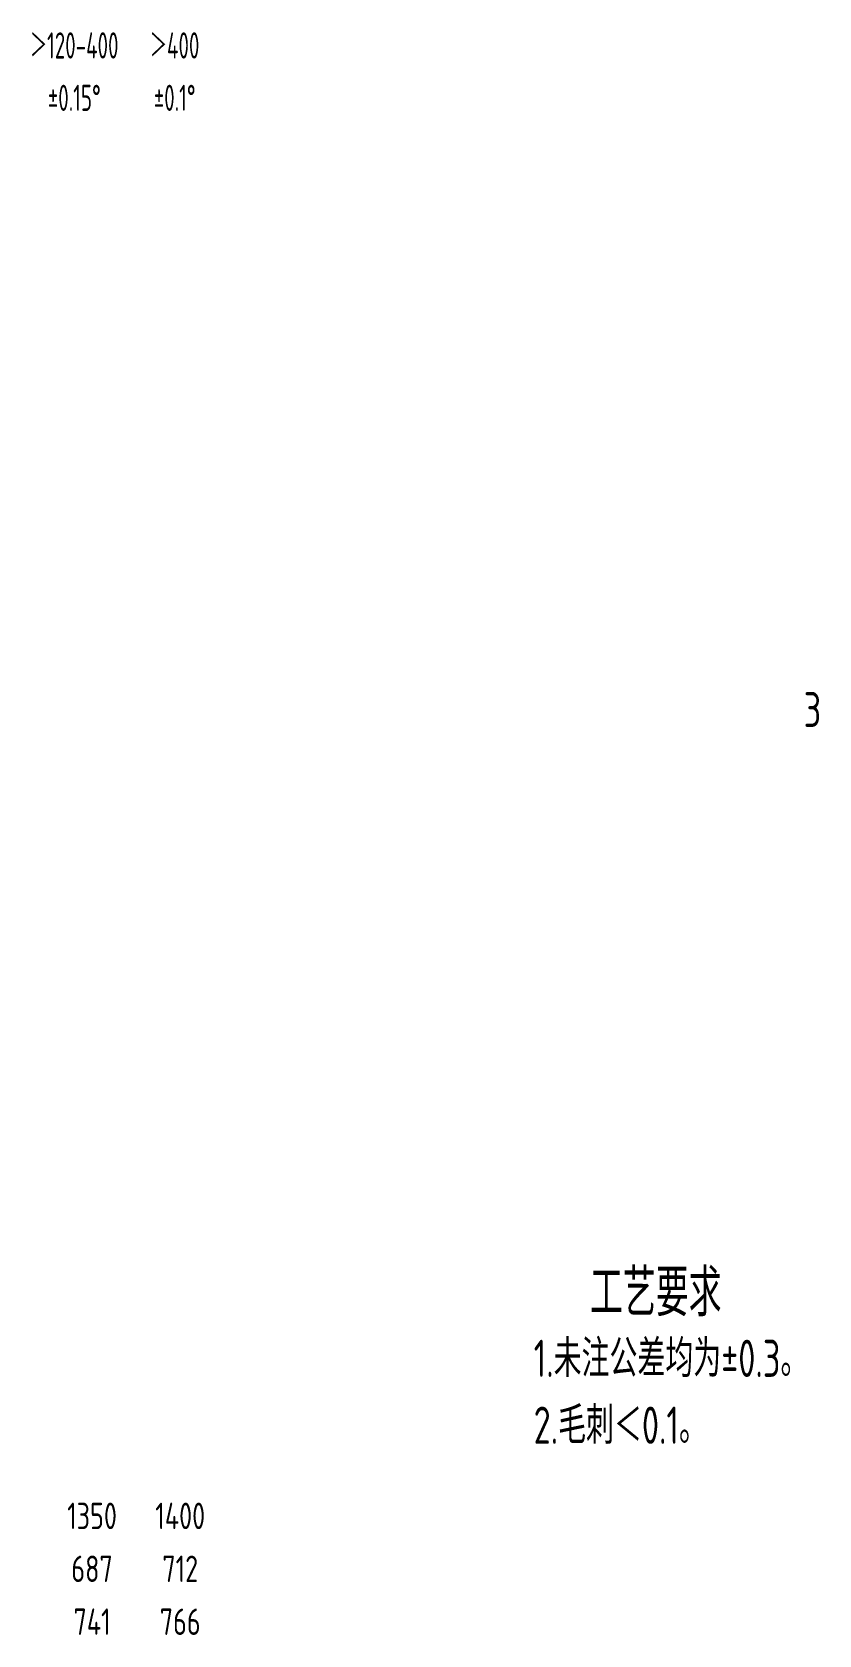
# Model space of a CAD drawing. Header units: inches. Extents: x 14216 to 120088, y -29410 to 23559.
# Drawn here: x 20209 to 21012, y -27128 to -25492 of the extents above; entities that cross this region are included whole.
import ezdxf
from ezdxf.enums import TextEntityAlignment as Align

# ---------------------------------------------------------------- set-up
doc = ezdxf.new("R2010")
doc.units = ezdxf.units.IN
doc.header["$LTSCALE"] = 0.3
doc.header["$MEASUREMENT"] = 0
for name, color, linetype in [('1粗实线', 4, 'Continuous'), ('2', 2, 'Continuous'), ('2细实线', 2, 'Continuous')]:
    doc.layers.add(name, color=color, linetype=linetype)
doc.layers.add('粗实线', color=7, linetype='Continuous', lineweight=30)
doc.styles.add('HZ', font='isocp2.shx', dxfattribs={"width": 0.7, "bigfont": 'hztxt.shx'})

msp = doc.modelspace()

# ---------------------------------------------------------------- texts
at = {"layer": '1粗实线', "color": 4, "style": 'HZ', "width": 0.8}
msp.add_text('3', height=35.64, dxfattribs=at).set_placement((20996.144, -26201.441))
at = {"layer": '2', "color": 6, "style": 'HZ', "width": 0.75}
for s, p in [('1.未注公差均为±0.3。', (20720.618, -26864.841)), ('2.毛刺＜0.1。', (20720.51, -26933.099))]:
    msp.add_text(s, height=38, dxfattribs=at).set_placement(p)
at = {"layer": '2细实线', "linetype": 'ByBlock', "style": 'HZ', "width": 0.65}
for s, p in [('＞120-400', (20251.645, -25505.788)), ('＞400', (20354.11, -25505.788)), ('%%p0.15%%d', (20251.645, -25559.248)), ('%%p0.1%%d', (20354.11, -25559.248))]:
    msp.add_text(s, height=26.73, dxfattribs=at).set_placement(p, align=Align.MIDDLE_CENTER)
at = {"layer": '2细实线', "style": 'HZ', "width": 0.8}
for s, p in [('1350', (20269.765, -27006.664)), ('1400', (20359.765, -27006.664)), ('687', (20269.765, -27060.664)), ('712', (20359.765, -27060.664)), ('741', (20269.765, -27114.664)), ('766', (20359.765, -27114.664))]:
    msp.add_text(s, height=27, dxfattribs=at).set_placement(p, align=Align.MIDDLE_CENTER)
at = {"layer": '粗实线', "color": 3, "linetype": 'Continuous', "lineweight": -3, "style": 'HZ', "width": 0.7}
msp.add_text('工艺要求', height=48, dxfattribs=at).set_placement((20778.014, -26802.922))

doc.saveas('drawing.dxf')
